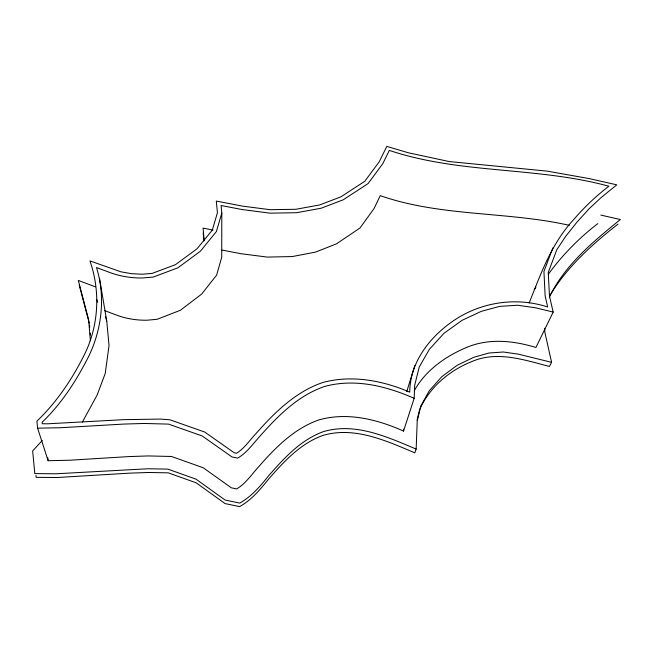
<?xml version="1.0" encoding="UTF-8"?>
<svg xmlns="http://www.w3.org/2000/svg" width="653" height="653" viewBox="0 0 653 653"><rect width="100%" height="100%" fill="white"/><g stroke="black" fill="none" stroke-linecap="round" stroke-linejoin="round"><path stroke-width="0.98" d="M529.208 302.935C540.798 273.656 551.736 243.194 573.546 219.734C584.149 207.385 595.936 196.112 608.865 186.219C536.913 166.539 460.341 174.212 389.319 150.394L382.878 163.519L368.129 183.534L343.307 199.769L321.162 208.217L296.609 212.707L270.056 213.164L241.961 209.523L221.065 205.507L221.8 213.082L221.726 257.209L216.608 275.15L201.606 294.128L180.416 310.248L157.193 319.284L146.99 320.215A71.185 58.011 -4.1 0 1 115.32 314.648L104.684 310.632M35.972 475.392L36.16 477.351L57.35 477.506L129.645 473.147L148.411 472.486L168.221 472.837L196.153 482.804L225.065 503.585L239.602 506.614C251.258 500.125 259.853 489.987 268.065 479.726C283.614 461.916 300.217 443.501 323.096 435.363C354.71 426.197 386.266 440.824 414.81 452.823L416.157 449.076L417.226 420.94L420.899 405.815L429.299 390.739L441.755 376.716L457.182 365.288L473.719 357.305L489.081 352.995L503.373 352.008L518.376 354.155L551.597 362.333L549.451 366.439C524.416 360.04 497.366 350.579 472.07 361.46C449.378 370.431 429.543 387.221 419.553 409.774M553.181 312.085L549.459 296.029L548.251 272.464L556.813 249.683L565.71 236.337L577.089 221.987L589.275 208.601L600.809 197.843L616.783 184.832L589.308 178.62L547.377 171.151L449.15 161.544L408.133 152.729L386.813 146.386L379.14 161.911L364.823 181.248L340.858 196.871L319.554 204.969L295.891 209.278L270.211 209.711L242.72 206.152L216.306 201.075L217.425 212.78L212.282 230.158L197.051 248.785L175.477 264.661L152.141 273.395L142.444 274.219L131.743 273.705L121.025 271.844L89.943 260.906C100.554 291.246 98.758 325.365 84.596 354.252C72.32 378.944 56.901 402.052 36.903 421.144L37.596 428.164L48.11 460.708L69.561 460.234L129.098 456.578L148.313 455.933L171.486 456.48L203.173 467.736L231.342 487.807L236.655 488.917C245.381 483.865 251.054 475.237 257.674 467.891C274.823 448.187 293.768 428.662 319.023 419.855C347.486 411.904 377.263 419.332 403.521 431.078L414.165 398.33L414.696 385.205L419.21 367.117L429.339 349.363L443.975 333.324L461.957 320.378L481.253 311.359L499.716 306.371L517.641 305.237L535.729 307.832L553.181 312.085L535.925 347.478C513.756 340.703 489.66 338.14 467.646 346.988C446.162 355.82 425.683 370.031 414.288 390.723M403.521 431.078L403.611 429.135M417.038 420.124L419.324 410.713M552.862 247.862L543.941 271.436L545.133 295.882L547.679 307C518.221 297.384 485.808 301.392 459.173 317.105C432.849 333.046 409.97 360.056 409.733 392.151C382.642 380.511 352.073 374.724 323.072 382.405C295.719 391.645 274.84 412.255 256.139 433.404C249.764 440.106 244.549 448.309 236.549 453.231L234.182 452.741L204.65 432L169.821 419.757L160.222 419.071L123.621 419.667L47.645 423.805L42.282 423.74L42.127 422.213C62.011 403.285 76.801 379.964 89.077 355.559C101.999 328.377 105.541 296.446 96.505 267.534L108.733 272.089A75.511 59.962 -3.3 0 0 142.387 277.99L153.235 277.068L177.934 267.795L200.447 251.168L216.372 231.595L221.8 213.082M406.705 391.727L414.826 365.443M549.475 296.976C564.78 264.971 593.324 241.471 620.35 219.53L600.801 215.082M549.679 295.825C566.82 267.142 591.912 244.532 617.983 224.118M534.268 289.614L535.917 287.132M82.311 422.181L97.175 394.943L105.215 373.54L109.035 345.519L106.766 321.194L99.607 278.855M548.569 273.966C562.478 254.923 579.072 237.986 597.789 223.636M42.274 440.457L32.65 450.954L34.821 473.605L56.174 473.776L147.896 468.756L167.845 469.107L195.982 479.139L225.097 500.035L239.741 503.088C251.47 496.574 260.131 486.379 268.399 476.061C284.055 458.169 300.78 439.665 323.806 431.502C355.64 422.303 387.409 437.012 416.157 449.076M37.596 428.164L60.378 427.739L123.572 424.083L143.954 423.462L168.539 424.107L202.128 435.926L231.995 456.953L237.635 458.12C246.85 452.896 252.899 443.893 259.91 436.237C278.08 415.7 298.184 395.432 324.753 386.413C354.897 378.234 386.331 386.054 414.165 398.33M569.285 225.318C506.899 211.27 441.224 216.853 380.266 195.663L374.096 208.462L360.04 227.97L336.491 243.83L315.538 252.099L292.34 256.547L267.273 257.094L240.753 253.682L222.012 250.058M213.009 230.036L203.091 228.117L204.136 240.28M95.362 286.83L78.311 280.431L88.628 319.733L90.383 340.735M105.525 316.648L106.766 321.194M96.791 299.392L97.566 302.249M79.225 285.043L89.249 323.211M551.597 362.333L544.863 332.344L544.675 328.288M47.816 457.818L48.11 460.708M203.197 232.868L203.891 240.949M89.583 325.186L89.755 327.177M90.253 333.152L90.416 335.144"/></g></svg>
